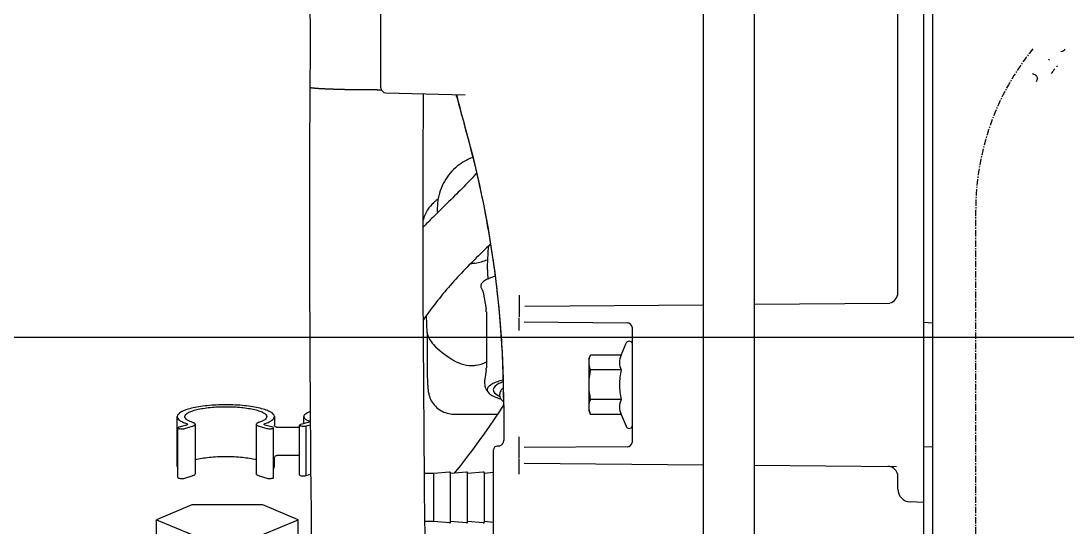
# Model space of a CAD drawing. Header units: metres. Extents: x 27859 to 32645, y 1492 to 8791.
# Drawn here: x 29749 to 29953.4, y 5520.2 to 5619 of the extents above; entities that cross this region are included whole.
import ezdxf

# ---------------------------------------------------------------- set-up
doc = ezdxf.new("R2010")
doc.units = ezdxf.units.M
doc.linetypes.add('CENTER', pattern=[2, 1.25, -0.25, 0.25, -0.25])
doc.layers.add('E-EQPT', color=190, linetype='Continuous')
doc.layers.add('E-HAT', color=253, linetype='CENTER', lineweight=15)

# ---------------------------------------------------------------- blocks, each defined once
blk = doc.blocks.new('EDG')
at = {"color": 0, "linetype": 'Continuous'}
for p, q in [((1028.99, 2202.6, 1), (1028.99, 1972.05, 1)), ((943.19, 2125.14, 1), (943.19, 1793.11, 1)), ((944.99, 1793.42, 1), (944.99, 2124.82, 1)), ((977.99, 2124.82, 1), (977.99, 1793.42, 1)), ((987.99, 2124.82, 1), (987.99, 1793.42, 1)), ((1067.14, 1997.21, 1), (1067.14, 1985.66, 1)), ((1094.85, 1997.21, 1), (1094.85, 1985.66, 1)), ((1074.06, 1988.56, 1), (1067.14, 1985.66, 1)), ((1094.85, 1985.66, 1), (1087.92, 1988.56, 1)), ((1028.99, 1986.19, 1), (1030.78, 1986.02, 1)), ((1030.78, 1986.1, 1), (1030.78, 1976.54, 1)), ((1031, 1986.3, 1), (1034.08, 1986.02, 1)), ((1034.08, 1986.1, 1), (1034.08, 1976.54, 1)), ((1034.3, 1986.3, 1), (1037.38, 1986.02, 1)), ((1037.38, 1986.1, 1), (1037.38, 1976.54, 1)), ((1037.6, 1986.3, 1), (1040.68, 1986.02, 1)), ((1040.68, 1986.02, 1), (1042.46, 1986.02, 1)), ((1040.68, 1986.02, 1), (1040.68, 1976.62, 1)), ((1067.14, 1985.66, 1), (1074.06, 1982.76, 1)), ((1087.92, 1982.76, 1), (1094.85, 1985.66, 1)), ((1074.06, 1982.76, 1), (1087.92, 1982.76, 1)), ((944.99, 1982.32, 1), (947.62, 1982.19, 1)), ((949.99, 1979.69, 1), (949.99, 1977.26, 1)), ((1023.99, 1976.75, 1), (1023.99, 1973.81, 1)), ((1028.99, 1976.46, 1), (1030.78, 1976.62, 1)), ((1031, 1976.35, 1), (1034.08, 1976.62, 1)), ((1034.3, 1976.35, 1), (1037.38, 1976.62, 1)), ((1035.47, 1975.11, 1), (1036.65, 1976.56, 1)), ((1037.6, 1976.35, 1), (1040.68, 1976.62, 1)), ((1040.68, 1976.62, 1), (1042.55, 1976.62, 1)), ((1065.57, 1977.05, 1), (1064.7, 1976.8, 1)), ((1065.57, 1977.05, 1), (1065.57, 1967.34, 1)), ((1066.87, 1976.92, 1), (1066.87, 1967.22, 1)), ((1071.96, 1977.44, 1), (1071.96, 1967.73, 1)), ((1074.75, 1977.13, 1), (1073.28, 1977.55, 1)), ((1075.33, 1967.04, 1), (1075.33, 1976.74, 1)), ((1087.27, 1967.04, 1), (1087.27, 1976.74, 1)), ((1089.32, 1977.55, 1), (1087.86, 1977.13, 1)), ((1090.64, 1977.44, 1), (1090.64, 1967.73, 1)), ((977.99, 1975.04, 1), (950.25, 1975.28, 1)), ((1022.99, 1974.64, 1), (987.99, 1974.95, 1)), ((1034.25, 1973.55, 1), (1035.47, 1975.11, 1)), ((1071.8, 1975.24, 1), (1071.8, 1973.54, 1)), ((1090.8, 1975.24, 1), (1090.8, 1965.54, 1)), ((1023.99, 1973.68, 1), (1023.99, 1969.48, 1)), ((1033.08, 1972.01, 1), (1034.25, 1973.55, 1)), ((1066.87, 1973.14, 1), (1071.34, 1973.14, 1)), ((1071.42, 1973.15, 1), (1071.33, 1973.14, 1)), ((1071.56, 1973.19, 1), (1071.42, 1973.15, 1)), ((1071.67, 1973.27, 1), (1071.56, 1973.19, 1)), ((1071.74, 1973.37, 1), (1071.67, 1973.27, 1)), ((1071.79, 1973.46, 1), (1071.74, 1973.37, 1)), ((1071.8, 1973.52, 1), (1071.79, 1973.46, 1)), ((1071.8, 1973.54, 1), (1071.8, 1973.54, 1)), ((1071.8, 1973.54, 1), (1071.8, 1973.52, 1)), ((944.99, 1971.46, 1), (943.19, 1971.37, 1)), ((1001.89, 1948.08, 1), (1001.89, 1970.57, 1)), ((1002.88, 1971.41, 1), (1022.99, 1971.59, 1)), ((1027.66, 1971.28, 1), (1028.27, 1971.3, 1)), ((1030.88, 1968.97, 1), (1031.96, 1970.48, 1)), ((1031.96, 1970.48, 1), (1033.08, 1972.01, 1)), ((1026.99, 1963.39, 1), (1026.99, 1970.19, 1)), ((1029.84, 1967.49, 1), (1030.88, 1968.97, 1)), ((1004.06, 1965.1, 1), (1003.09, 1967.42, 1)), ((1028.85, 1966.02, 1), (1029.84, 1967.49, 1)), ((1065.57, 1967.34, 1), (1064.78, 1967.12, 1)), ((1065.17, 1966.66, 1), (1066.7, 1967.1, 1)), ((1066.05, 1966.92, 1), (1066.05, 1965.54, 1)), ((1066.87, 1967.64, 1), (1071.33, 1967.64, 1)), ((1071.33, 1967.64, 1), (1071.42, 1967.63, 1)), ((1071.42, 1967.63, 1), (1071.56, 1967.58, 1)), ((1071.56, 1967.58, 1), (1071.67, 1967.5, 1)), ((1071.67, 1967.5, 1), (1071.74, 1967.41, 1)), ((1071.74, 1967.41, 1), (1071.78, 1967.32, 1)), ((1071.78, 1967.32, 1), (1071.8, 1967.26, 1)), ((1071.8, 1967.26, 1), (1071.8, 1967.25, 1)), ((1071.8, 1965.54, 1), (1071.8, 1967.24, 1)), ((1072.13, 1967.62, 1), (1073.6, 1967.19, 1)), ((1074.75, 1967.43, 1), (1073.28, 1967.85, 1)), ((1089.32, 1967.85, 1), (1087.86, 1967.43, 1)), ((1089, 1967.19, 1), (1090.47, 1967.62, 1)), ((1004.06, 1965.1, 1), (1010.07, 1965.1, 1)), ((1010.39, 1964.32, 1), (1010.07, 1965.1, 1)), ((1010.39, 1954.32, 1), (1010.39, 1964.32, 1)), ((1027, 1963.17, 1), (1027.9, 1964.58, 1)), ((1027.9, 1964.58, 1), (1028.85, 1966.02, 1)), ((1036.74, 1965.05, 1), (1028.22, 1965.05, 1)), ((1004.06, 1962.21, 1), (1010.07, 1962.21, 1)), ((1027.02, 1962.63, 1), (1027.02, 1962.63, 1)), ((1030.27, 1960.45, 1), (1030.06, 1960.77, 1)), ((1027.1, 1958.4, 1), (1027.12, 1958.4, 1)), ((1030.42, 1956.45, 1), (1030.72, 1958.59, 1)), ((1004.06, 1956.44, 1), (1010.07, 1956.44, 1)), ((1030.39, 1945.06, 1), (1030.39, 1956.04, 1)), ((1010.39, 1954.32, 1), (1010.07, 1953.55, 1)), ((1004.06, 1953.55, 1), (1003.09, 1951.23, 1)), ((1004.06, 1953.55, 1), (1010.07, 1953.55, 1)), ((1023.99, 1948.75, 1), (1023.99, 1946.3, 1)), ((1041.94, 1949.17, 1), (1042.1, 1945.8, 1)), ((1041.94, 1949.11, 1), (1041.94, 1949.17, 1)), ((943.19, 1947.28, 1), (944.99, 1947.19, 1)), ((1022.97, 1947.06, 1), (1002.88, 1947.24, 1)), ((1023.99, 1941.83, 1), (1023.99, 1946.14, 1)), ((1022.89, 1944, 1), (987.99, 1943.7, 1)), ((1030.99, 1941.24, 1), (1030.43, 1944.58, 1)), ((977.99, 1943.61, 1), (951.58, 1943.38, 1)), ((949.99, 1941.39, 1), (949.99, 1814.07, 1)), ((1031.19, 1940.81, 1), (1031.13, 1940.87, 1)), ((1028.64, 1938.13, 1), (1028.66, 1938.14, 1)), ((1030.24, 1936.24, 1), (1030.11, 1938.69, 1)), ((1030.06, 1932.31, 1), (1030.24, 1936.24, 1)), ((1032.35, 1917.51, 1), (1032.39, 1917.34, 1)), ((1034.68, 1908.57, 1), (1034.74, 1908.34, 1)), ((1036.23, 1902.71, 1), (1036.11, 1903.16, 1)), ((1036.15, 1903.17, 1), (1036.27, 1902.71, 1)), ((1050.02, 1902.35, 1), (1034.52, 1902.76, 1)), ((1050.99, 1901.35, 1), (1050.99, 1885.3, 1)), ((922.89, 1900.13, 1), (922.74, 1899.6, 1)), ((922.74, 1899.59, 1), (922.74, 1899.6, 1)), ((922.74, 1899.6, 1), (922.74, 1899.6, 1)), ((922.74, 1899.58, 1), (922.74, 1899.59, 1)), ((922.74, 1899.56, 1), (922.74, 1899.58, 1)), ((922.74, 1899.54, 1), (922.74, 1899.56, 1)), ((922.74, 1899.52, 1), (922.74, 1899.54, 1)), ((922.75, 1899.5, 1), (922.74, 1899.52, 1)), ((922.75, 1899.47, 1), (922.75, 1899.5, 1)), ((922.76, 1899.43, 1), (922.75, 1899.47, 1)), ((922.77, 1899.38, 1), (922.76, 1899.43, 1)), ((922.79, 1899.33, 1), (922.77, 1899.38, 1)), ((922.82, 1899.25, 1), (922.79, 1899.33, 1)), ((922.89, 1899.12, 1), (922.82, 1899.25, 1)), ((922.95, 1899.03, 1), (922.89, 1899.12, 1)), ((923, 1898.97, 1), (922.95, 1899.03, 1)), ((923.03, 1898.93, 1), (923, 1898.97, 1)), ((923.06, 1898.9, 1), (923.03, 1898.93, 1)), ((923.09, 1898.88, 1), (923.06, 1898.9, 1)), ((923.11, 1898.86, 1), (923.09, 1898.88, 1)), ((923.13, 1898.84, 1), (923.11, 1898.86, 1)), ((923.14, 1898.83, 1), (923.13, 1898.84, 1)), ((923.15, 1898.83, 1), (923.14, 1898.83, 1)), ((923.16, 1898.82, 1), (923.15, 1898.83, 1)), ((923.16, 1898.82, 1), (923.67, 1898.66, 1)), ((923.16, 1898.82, 1), (923.16, 1898.82, 1)), ((920.42, 1895.78, 1), (920.57, 1895.95, 1))]:
    blk.add_line(p, q, dxfattribs=at)
at = {"color": 0, "linetype": 'CENTER'}
blk.add_line((934.79, 1992.39, 1), (934.79, 1925.26, 1), dxfattribs=at)
at = {"color": 0}
blk.add_line((1499.99, 1950.04, 1), (130, 1950.04, 1), dxfattribs=at)
at = {"color": 0, "linetype": 'Continuous'}
for centre, radius, start, end in [((1030.98, 1986.1, 1), 0.2, 84.82, 180), ((1034.28, 1986.1, 1), 0.2, 84.82, 180), ((1037.58, 1986.1, 1), 0.2, 84.82, 180), ((947.49, 1979.69, 1), 2.5, 0, 87), ((951.99, 1977.26, 1), 2, 180.0001, 269.5), ((1030.98, 1976.54, 1), 0.2, 180, 275.18), ((1034.28, 1976.54, 1), 0.2, 180, 275.18), ((1037.58, 1976.54, 1), 0.2, 180, 275.18), ((1002.89, 1970.41, 1), 1, 90.5, 170.9788), ((1028.09, 1970.19, 1), 1.1, 111.9544, 180), ((1028.24, 1972.05, 1), 0.75, 272, 359.9989), ((1002.49, 1967.18, 1), 0.649, 22.5, 157.5), ((1006.8, 1963.57, 1), 3.6, 11.8964, 12.8009), ((1227.04, 1963.48, 1), 200.04, 180.0002, 182.5177), ((1227.94, 1963.53, 1), 200.95, 180.038, 195.8727), ((1025.96, 1961.06, 1), 1.89, 33.8623, 41.3295), ((1026.34, 1961.26, 1), 1.46, 359.9834, 10.6602), ((1025.6, 1956.86, 1), 5.19, 62.7336, 64.2499), ((1025.51, 1961.96, 1), 2.56, 307.5875, 308.0319), ((1033.37, 1956.04, 1), 2.98, 172.2071, 180.0013), ((1226.96, 1963.48, 1), 199.97, 182.5179, 183.1739), ((1227.01, 1963.48, 1), 200.02, 183.174, 185.0547), ((1002.49, 1951.47, 1), 0.649, 202.5, 337.5), ((1002.89, 1948.24, 1), 1, 189.0215, 269.5), ((1227, 1963.48, 1), 200, 185.0547, 185.7921), ((1033.37, 1945.06, 1), 2.97, 179.9977, 189.384), ((951.99, 1941.39, 1), 2, 102.4216, 179.9992), ((1227.03, 1963.48, 1), 200.04, 185.7921, 187.6309), ((1226.98, 1963.48, 1), 199.99, 187.631, 188.3301), ((1227.04, 1963.49, 1), 200.04, 188.3302, 190.3072), ((1227, 1963.48, 1), 200.01, 190.3072, 190.8376), ((1227.03, 1963.48, 1), 200.04, 190.8377, 193.2857), ((1034.76, 1930.2, 1), 8.73, 305.4686, 308.4747), ((1227.06, 1963.49, 1), 200.07, 193.3365, 195.9322), ((954.15, 1877.03, 1), 86.46, 21.235, 21.3951), ((842.18, 1853.7, 1), 200.15, 14.3077, 15.9107), ((842.51, 1853.22, 1), 199.98, 14.4658, 16.0012), ((1049.99, 1901.35, 1), 1, 359.9963, 88.4999), ((1051.87, 1627.05, 1), 274.74, 90.0312, 90.2073), ((946.59, 1874.82, 1), 35.57, 140.9313, 141.3193), ((857.61, 1946.39, 1), 78.64, 321.6884, 321.9764), ((852.07, 1950.73, 1), 85.67, 321.9756, 322.2406), ((849.27, 1952.9, 1), 89.21, 322.2398, 322.4899)]:
    blk.add_arc(centre, radius, start, end, dxfattribs=at)
at = {"color": 0, "linetype": 'CENTER'}
blk.add_arc((884.79, 1925.26, 1), 50, 320.9185, 0, dxfattribs=at)
at = {"color": 0, "linetype": 'Continuous'}
for points in [[(1042.73, 1902.54, 1), (1043.33, 1999.78, 1), (1039.86, 2097.66, 1), (1041.55, 2195.42, 1)], [(1064.87, 1901.3, 1), (1065.51, 1999.53, 1), (1062.01, 2097.7, 1), (1063.69, 2195.04, 1)], [(1010.31, 1964.37, 1), (1010.25, 1964.62, 1), (1010.17, 1964.86, 1), (1010.07, 1965.1, 1)], [(1010.39, 1963.65, 1), (1010.39, 1963.88, 1), (1010.37, 1964.1, 1), (1010.32, 1964.31, 1)], [(1004.38, 1959.32, 1), (1004.38, 1960.29, 1), (1004.25, 1961.26, 1), (1004.06, 1962.21, 1)], [(1010.39, 1959.32, 1), (1010.39, 1960.29, 1), (1010.27, 1961.26, 1), (1010.07, 1962.21, 1)], [(1027.38, 1962.31, 1), (1027.27, 1962.43, 1), (1027.15, 1962.53, 1), (1027.02, 1962.63, 1)], [(1027.77, 1961.53, 1), (1027.73, 1961.74, 1), (1027.64, 1961.94, 1), (1027.53, 1962.11, 1)], [(1004.06, 1956.44, 1), (1004.25, 1957.39, 1), (1004.38, 1958.36, 1), (1004.38, 1959.32, 1)], [(1010.07, 1956.44, 1), (1010.27, 1957.39, 1), (1010.39, 1958.36, 1), (1010.39, 1959.32, 1)], [(1064.87, 1885.44, 1), (1064.79, 1890.62, 1), (1064.83, 1895.93, 1), (1064.87, 1901.3, 1)], [(918.14, 1894.26, 1), (917.82, 1894.23, 1), (917.48, 1894.06, 1), (917.31, 1893.8, 1)]]:
    blk.add_open_spline(points, degree=3, dxfattribs=at)
for points, knots in [([(1066.87, 1976.92, 1), (1066.87, 1976.95, 1), (1066.83, 1977, 1), (1066.67, 1977.06, 1), (1066.36, 1977.11, 1), (1065.97, 1977.11, 1), (1065.69, 1977.08, 1), (1065.57, 1977.05, 1)], [0, 0, 0, 0, 0.046706, 0.127343, 0.388771, 0.71537, 1, 1, 1, 1]), ([(1073.28, 1977.55, 1), (1073.16, 1977.59, 1), (1072.88, 1977.62, 1), (1072.48, 1977.62, 1), (1072.17, 1977.57, 1), (1072, 1977.51, 1), (1071.96, 1977.46, 1), (1071.96, 1977.44, 1)], [0, 0, 0, 0, 0.279623, 0.606966, 0.871346, 0.953014, 1, 1, 1, 1]), ([(1074.75, 1977.13, 1), (1074.83, 1977.11, 1), (1074.98, 1977.05, 1), (1075.19, 1976.95, 1), (1075.33, 1976.83, 1), (1075.33, 1976.74, 1)], [0, 0, 0, 0, 0.363304, 0.648384, 1, 1, 1, 1]), ([(1087.27, 1976.74, 1), (1087.27, 1976.83, 1), (1087.41, 1976.96, 1), (1087.62, 1977.05, 1), (1087.77, 1977.11, 1), (1087.86, 1977.13, 1)], [0, 0, 0, 0, 0.351691, 0.636742, 1, 1, 1, 1]), ([(1090.64, 1977.44, 1), (1090.64, 1977.46, 1), (1090.6, 1977.51, 1), (1090.43, 1977.57, 1), (1090.12, 1977.62, 1), (1089.72, 1977.62, 1), (1089.44, 1977.59, 1), (1089.32, 1977.55, 1)], [0, 0, 0, 0, 0.04699, 0.128674, 0.393099, 0.720454, 1, 1, 1, 1]), ([(1071.93, 1975.62, 1), (1071.91, 1975.59, 1), (1071.84, 1975.48, 1), (1071.8, 1975.34, 1), (1071.8, 1975.24, 1)], [0, 0, 0, 0, 0.27245, 1, 1, 1, 1]), ([(1090.8, 1975.24, 1), (1090.8, 1975.27, 1), (1090.79, 1975.41, 1), (1090.73, 1975.54, 1), (1090.67, 1975.63, 1)], [0, 0, 0, 0, 0.235496, 1, 1, 1, 1]), ([(1087.28, 1973.95, 1), (1086.39, 1973.71, 1), (1084.4, 1973.4, 1), (1081.3, 1973.25, 1), (1078.2, 1973.4, 1), (1076.21, 1973.71, 1), (1075.32, 1973.95, 1)], [0, 0, 0, 0, 0.227792, 0.500078, 0.772323, 1, 1, 1, 1]), ([(1064.93, 1966.51, 1), (1064.93, 1966.54, 1), (1065.02, 1966.62, 1), (1065.11, 1966.65, 1), (1065.17, 1966.66, 1)], [0, 0, 0, 0, 0.352336, 1, 1, 1, 1]), ([(1065.08, 1966.38, 1), (1065.06, 1966.39, 1), (1065, 1966.42, 1), (1064.93, 1966.47, 1), (1064.93, 1966.51, 1)], [0, 0, 0, 0, 0.35259, 1, 1, 1, 1]), ([(1066.05, 1965.54, 1), (1066.05, 1965.7, 1), (1065.85, 1965.97, 1), (1065.48, 1966.21, 1), (1065.22, 1966.32, 1), (1065.08, 1966.38, 1)], [0, 0, 0, 0, 0.376339, 0.653182, 1, 1, 1, 1]), ([(1066.87, 1967.22, 1), (1066.87, 1967.24, 1), (1066.83, 1967.29, 1), (1066.67, 1967.35, 1), (1066.36, 1967.4, 1), (1065.97, 1967.41, 1), (1065.69, 1967.38, 1), (1065.57, 1967.34, 1)], [0, 0, 0, 0, 0.046706, 0.127343, 0.388771, 0.71537, 1, 1, 1, 1]), ([(1066.7, 1967.1, 1), (1066.74, 1967.12, 1), (1066.81, 1967.14, 1), (1066.87, 1967.2, 1), (1066.87, 1967.22, 1)], [0, 0, 0, 0, 0.647786, 1, 1, 1, 1]), ([(1073.64, 1966.9, 1), (1073.37, 1966.81, 1), (1072.9, 1966.63, 1), (1072.31, 1966.3, 1), (1071.92, 1965.96, 1), (1071.8, 1965.66, 1), (1071.8, 1965.54, 1)], [0, 0, 0, 0, 0.353685, 0.632589, 0.840917, 1, 1, 1, 1]), ([(1073.28, 1967.85, 1), (1073.16, 1967.88, 1), (1072.88, 1967.92, 1), (1072.48, 1967.92, 1), (1072.17, 1967.87, 1), (1072, 1967.8, 1), (1071.96, 1967.75, 1), (1071.96, 1967.73, 1)], [0, 0, 0, 0, 0.279623, 0.606966, 0.871346, 0.953014, 1, 1, 1, 1]), ([(1071.96, 1967.73, 1), (1071.96, 1967.71, 1), (1072.02, 1967.65, 1), (1072.09, 1967.63, 1), (1072.13, 1967.62, 1)], [0, 0, 0, 0, 0.352098, 1, 1, 1, 1]), ([(1073.3, 1965.54, 1), (1073.3, 1965.78, 1), (1073.65, 1966.15, 1), (1074.22, 1966.45, 1), (1074.62, 1966.61, 1), (1074.85, 1966.68, 1)], [0, 0, 0, 0, 0.361122, 0.6428, 1, 1, 1, 1]), ([(1073.6, 1967.19, 1), (1073.66, 1967.18, 1), (1073.75, 1967.15, 1), (1073.83, 1967.07, 1), (1073.83, 1967.04, 1)], [0, 0, 0, 0, 0.647758, 1, 1, 1, 1]), ([(1073.83, 1967.04, 1), (1073.83, 1967.01, 1), (1073.76, 1966.94, 1), (1073.69, 1966.91, 1), (1073.64, 1966.9, 1)], [0, 0, 0, 0, 0.361721, 1, 1, 1, 1]), ([(1075.33, 1967.04, 1), (1075.33, 1967.12, 1), (1075.19, 1967.25, 1), (1074.98, 1967.35, 1), (1074.83, 1967.4, 1), (1074.75, 1967.43, 1)], [0, 0, 0, 0, 0.351616, 0.636696, 1, 1, 1, 1]), ([(1074.85, 1966.68, 1), (1074.92, 1966.7, 1), (1075.04, 1966.75, 1), (1075.22, 1966.85, 1), (1075.33, 1966.96, 1), (1075.33, 1967.04, 1)], [0, 0, 0, 0, 0.357146, 0.638893, 1, 1, 1, 1]), ([(1087.86, 1967.43, 1), (1087.77, 1967.4, 1), (1087.62, 1967.35, 1), (1087.41, 1967.25, 1), (1087.27, 1967.12, 1), (1087.27, 1967.04, 1)], [0, 0, 0, 0, 0.363258, 0.648309, 1, 1, 1, 1]), ([(1087.27, 1967.04, 1), (1087.27, 1966.96, 1), (1087.38, 1966.85, 1), (1087.56, 1966.75, 1), (1087.68, 1966.71, 1), (1087.75, 1966.68, 1)], [0, 0, 0, 0, 0.361018, 0.642795, 1, 1, 1, 1]), ([(1087.75, 1966.68, 1), (1087.98, 1966.61, 1), (1088.38, 1966.45, 1), (1088.96, 1966.15, 1), (1089.3, 1965.78, 1), (1089.3, 1965.54, 1)], [0, 0, 0, 0, 0.35726, 0.638968, 1, 1, 1, 1]), ([(1088.77, 1967.04, 1), (1088.77, 1967.07, 1), (1088.86, 1967.15, 1), (1088.94, 1967.18, 1), (1089, 1967.19, 1)], [0, 0, 0, 0, 0.352355, 1, 1, 1, 1]), ([(1088.96, 1966.9, 1), (1088.91, 1966.91, 1), (1088.84, 1966.94, 1), (1088.77, 1967.01, 1), (1088.77, 1967.04, 1)], [0, 0, 0, 0, 0.638403, 1, 1, 1, 1]), ([(1090.8, 1965.54, 1), (1090.8, 1965.66, 1), (1090.69, 1965.96, 1), (1090.3, 1966.3, 1), (1089.71, 1966.63, 1), (1089.23, 1966.81, 1), (1088.96, 1966.9, 1)], [0, 0, 0, 0, 0.159016, 0.367325, 0.646258, 1, 1, 1, 1]), ([(1090.64, 1967.73, 1), (1090.64, 1967.76, 1), (1090.6, 1967.81, 1), (1090.43, 1967.87, 1), (1090.12, 1967.92, 1), (1089.72, 1967.92, 1), (1089.44, 1967.89, 1), (1089.32, 1967.85, 1)], [0, 0, 0, 0, 0.04699, 0.128674, 0.393099, 0.720454, 1, 1, 1, 1]), ([(1090.47, 1967.62, 1), (1090.51, 1967.63, 1), (1090.58, 1967.65, 1), (1090.64, 1967.71, 1), (1090.64, 1967.73, 1)], [0, 0, 0, 0, 0.647825, 1, 1, 1, 1]), ([(1004.06, 1962.21, 1), (1004.24, 1962.67, 1), (1004.51, 1963.65, 1), (1004.24, 1964.64, 1), (1004.06, 1965.1, 1)], [0, 0, 0, 0, 0.5, 1, 1, 1, 1]), ([(1041.94, 1949.17, 1), (1041.98, 1950.9, 1), (1041.99, 1954.15, 1), (1041.95, 1957.66, 1), (1041.84, 1959.67, 1), (1041.77, 1960.46, 1), (1041.61, 1961.39, 1), (1041.02, 1962.89, 1), (1039.44, 1964.56, 1), (1037.63, 1965.05, 1), (1036.74, 1965.05, 1)], [0, 0, 0, 0, 0.277941, 0.521258, 0.563463, 0.600812, 0.648444, 0.715528, 0.857349, 1, 1, 1, 1]), ([(1064.81, 1964.59, 1), (1064.99, 1964.65, 1), (1065.32, 1964.78, 1), (1065.78, 1965.03, 1), (1066.05, 1965.34, 1), (1066.05, 1965.54, 1)], [0, 0, 0, 0, 0.355499, 0.636336, 1, 1, 1, 1]), ([(1071.8, 1965.54, 1), (1071.8, 1965.16, 1), (1072.33, 1964.74, 1), (1072.94, 1964.44, 1), (1073.63, 1964.17, 1), (1074.66, 1963.88, 1), (1076.08, 1963.6, 1), (1077.71, 1963.39, 1), (1079.47, 1963.27, 1), (1081.3, 1963.22, 1), (1083.13, 1963.27, 1), (1084.9, 1963.39, 1), (1086.52, 1963.6, 1), (1087.95, 1963.88, 1), (1088.98, 1964.17, 1), (1089.67, 1964.44, 1), (1090.27, 1964.74, 1), (1090.8, 1965.16, 1), (1090.8, 1965.54, 1)], [0, 0, 0, 0, 0.056373, 0.078539, 0.104127, 0.165107, 0.237768, 0.319756, 0.408221, 0.5, 0.591779, 0.680244, 0.762232, 0.834893, 0.895873, 0.921461, 0.943627, 1, 1, 1, 1]), ([(1089.3, 1965.54, 1), (1089.3, 1965.22, 1), (1088.73, 1964.76, 1), (1087.9, 1964.43, 1), (1086.9, 1964.14, 1), (1085.7, 1963.91, 1), (1083.81, 1963.67, 1), (1081.3, 1963.56, 1), (1078.79, 1963.67, 1), (1076.91, 1963.91, 1), (1075.71, 1964.14, 1), (1074.71, 1964.43, 1), (1073.88, 1964.76, 1), (1073.3, 1965.22, 1), (1073.3, 1965.54, 1)], [0, 0, 0, 0, 0.056383, 0.1041, 0.165091, 0.237768, 0.319773, 0.5, 0.680227, 0.762233, 0.834909, 0.8959, 0.943617, 1, 1, 1, 1]), ([(1010.07, 1962.21, 1), (1010.12, 1962.33, 1), (1010.3, 1962.79, 1), (1010.39, 1963.29, 1), (1010.39, 1963.65, 1)], [0, 0, 0, 0, 0.257235, 1, 1, 1, 1]), ([(1027.08, 1959.95, 1), (1027.28, 1960.1, 1), (1027.64, 1960.48, 1), (1027.79, 1961, 1), (1027.79, 1961.26, 1)], [0, 0, 0, 0, 0.482316, 1, 1, 1, 1]), ([(1027.1, 1958.76, 1), (1027.39, 1958.86, 1), (1028.12, 1959.15, 1), (1029.04, 1959.76, 1), (1029.04, 1960.3, 1)], [0, 0, 0, 0, 0.355304, 1, 1, 1, 1]), ([(1030.06, 1960.77, 1), (1029.96, 1960.91, 1), (1029.68, 1961.18, 1), (1028.85, 1961.69, 1), (1028.08, 1961.94, 1), (1027.52, 1962.1, 1)], [0, 0, 0, 0, 0.175719, 0.39985, 1, 1, 1, 1]), ([(1029.04, 1960.3, 1), (1029.04, 1960.41, 1), (1028.9, 1960.95, 1), (1028.37, 1961.28, 1), (1027.97, 1961.48, 1)], [0, 0, 0, 0, 0.190936, 1, 1, 1, 1]), ([(1029.99, 1959.75, 1), (1030.1, 1959.89, 1), (1030.24, 1960.15, 1), (1030.19, 1960.53, 1), (1030.11, 1960.69, 1), (1030.06, 1960.77, 1)], [0, 0, 0, 0, 0.506541, 0.742057, 1, 1, 1, 1]), ([(1030.72, 1958.59, 1), (1030.76, 1958.92, 1), (1030.72, 1959.59, 1), (1030.45, 1960.19, 1), (1030.27, 1960.45, 1)], [0, 0, 0, 0, 0.509541, 1, 1, 1, 1]), ([(1027.12, 1958.4, 1), (1027.49, 1958.5, 1), (1028.17, 1958.69, 1), (1028.83, 1958.95, 1), (1029.12, 1959.1, 1)], [0, 0, 0, 0, 0.545868, 1, 1, 1, 1]), ([(1029.12, 1959.1, 1), (1029.15, 1959.12, 1), (1029.3, 1959.2, 1), (1029.43, 1959.28, 1), (1029.53, 1959.35, 1)], [0, 0, 0, 0, 0.264587, 1, 1, 1, 1]), ([(1029.53, 1959.35, 1), (1029.55, 1959.36, 1), (1029.62, 1959.41, 1), (1029.69, 1959.46, 1), (1029.75, 1959.51, 1)], [0, 0, 0, 0, 0.260196, 1, 1, 1, 1]), ([(1029.75, 1959.51, 1), (1029.77, 1959.52, 1), (1029.85, 1959.6, 1), (1029.93, 1959.68, 1), (1029.99, 1959.75, 1)], [0, 0, 0, 0, 0.265759, 1, 1, 1, 1]), ([(1004.06, 1953.55, 1), (1004.24, 1954.01, 1), (1004.51, 1954.99, 1), (1004.24, 1955.98, 1), (1004.06, 1956.44, 1)], [0, 0, 0, 0, 0.5, 1, 1, 1, 1]), ([(1010.39, 1954.99, 1), (1010.39, 1955.12, 1), (1010.36, 1955.61, 1), (1010.22, 1956.09, 1), (1010.07, 1956.44, 1)], [0, 0, 0, 0, 0.245295, 1, 1, 1, 1]), ([(1010.07, 1953.55, 1), (1010.12, 1953.67, 1), (1010.3, 1954.13, 1), (1010.39, 1954.63, 1), (1010.39, 1954.99, 1)], [0, 0, 0, 0, 0.257235, 1, 1, 1, 1]), ([(1033.25, 1955.56, 1), (1033, 1955.56, 1), (1032.02, 1955.5, 1), (1031.05, 1955.2, 1), (1030.39, 1954.88, 1)], [0, 0, 0, 0, 0.251155, 1, 1, 1, 1]), ([(1037.16, 1954.3, 1), (1036.58, 1954.68, 1), (1035.33, 1955.31, 1), (1033.94, 1955.56, 1), (1033.25, 1955.56, 1)], [0, 0, 0, 0, 0.500304, 1, 1, 1, 1]), ([(1041.94, 1949.16, 1), (1041.92, 1949.52, 1), (1041.6, 1950.38, 1), (1040.13, 1952.3, 1), (1038.42, 1953.48, 1), (1037.16, 1954.3, 1)], [0, 0, 0, 0, 0.149146, 0.371182, 1, 1, 1, 1]), ([(1029.51, 1931.77, 1), (1029.55, 1931.81, 1), (1030.61, 1932.85, 1), (1032.69, 1934.87, 1), (1035.65, 1937.89, 1), (1038.52, 1941.13, 1), (1040.89, 1944.11, 1), (1042.27, 1946.02, 1), (1042.75, 1946.7, 1)], [0, 0, 0, 0, 0.007304, 0.226313, 0.445321, 0.66433, 0.883338, 1, 1, 1, 1]), ([(1030.12, 1938.69, 1), (1030.41, 1938.83, 1), (1030.8, 1939.05, 1), (1031.21, 1939.43, 1), (1031.4, 1939.7, 1), (1031.5, 1939.99, 1), (1031.49, 1940.39, 1), (1031.32, 1940.66, 1), (1031.19, 1940.81, 1)], [0, 0, 0, 0, 0.336404, 0.470505, 0.585283, 0.686573, 0.783241, 1, 1, 1, 1]), ([(1030.99, 1941.24, 1), (1031, 1941.18, 1), (1031.01, 1941.09, 1), (1031.08, 1940.96, 1), (1031.09, 1940.93, 1), (1031.14, 1940.86, 1), (1031.13, 1940.87, 1)], [0, 0, 0, 0, 0.41001, 0.729648, 0.933487, 1, 1, 1, 1]), ([(1028.66, 1938.14, 1), (1028.8, 1938.18, 1), (1029.3, 1938.34, 1), (1029.79, 1938.52, 1), (1030.12, 1938.69, 1)], [0, 0, 0, 0, 0.274153, 1, 1, 1, 1]), ([(1033.42, 1935.65, 1), (1033.14, 1935.63, 1), (1032.03, 1935.51, 1), (1030.95, 1935.22, 1), (1030.18, 1934.91, 1)], [0, 0, 0, 0, 0.252703, 1, 1, 1, 1]), ([(1032.25, 1917.94, 1), (1033.06, 1918.86, 1), (1034.8, 1920.71, 1), (1037.69, 1923.56, 1), (1040.41, 1926.2, 1), (1042.14, 1927.94, 1), (1042.79, 1928.61, 1)], [0, 0, 0, 0, 0.26761, 0.550086, 0.832561, 1, 1, 1, 1]), ([(1032.98, 1914.9, 1), (1033.65, 1915.16, 1), (1034.83, 1915.74, 1), (1036.46, 1916.93, 1), (1037.81, 1918.34, 1), (1038.89, 1920.04, 1), (1039.85, 1922.56, 1), (1040.03, 1924.53, 1), (1039.96, 1925.82, 1)], [0, 0, 0, 0, 0.174742, 0.312285, 0.449828, 0.587371, 0.724914, 1, 1, 1, 1]), ([(1041.87, 1925.19, 1), (1041.98, 1925.36, 1), (1042.38, 1926.03, 1), (1042.66, 1926.78, 1), (1042.79, 1927.35, 1)], [0, 0, 0, 0, 0.25565, 1, 1, 1, 1]), ([(1040.19, 1923.37, 1), (1040.36, 1923.5, 1), (1040.99, 1924.04, 1), (1041.54, 1924.68, 1), (1041.87, 1925.19, 1)], [0, 0, 0, 0, 0.256633, 1, 1, 1, 1]), ([(1051.72, 1901.79, 1), (1051.92, 1901.79, 1), (1052.33, 1901.79, 1), (1052.93, 1901.79, 1), (1053.44, 1901.79, 1), (1053.79, 1901.79, 1), (1053.99, 1901.79, 1), (1054.14, 1901.79, 1), (1054.29, 1901.78, 1), (1054.49, 1901.78, 1), (1054.85, 1901.78, 1), (1055.25, 1901.77, 1), (1055.65, 1901.77, 1), (1055.9, 1901.77, 1), (1056.1, 1901.76, 1), (1056.25, 1901.76, 1), (1056.37, 1901.76, 1), (1056.46, 1901.76, 1), (1056.51, 1901.76, 1), (1056.55, 1901.76, 1), (1056.58, 1901.76, 1), (1056.63, 1901.76, 1), (1056.72, 1901.75, 1), (1056.83, 1901.75, 1), (1056.98, 1901.75, 1), (1057.17, 1901.74, 1), (1057.4, 1901.74, 1), (1057.69, 1901.73, 1), (1057.97, 1901.73, 1), (1058.21, 1901.72, 1), (1058.4, 1901.72, 1), (1058.52, 1901.72, 1), (1058.61, 1901.71, 1), (1058.68, 1901.71, 1), (1058.74, 1901.71, 1), (1058.78, 1901.71, 1), (1058.81, 1901.71, 1), (1058.82, 1901.71, 1), (1058.84, 1901.71, 1), (1058.86, 1901.71, 1), (1058.9, 1901.71, 1), (1058.95, 1901.71, 1), (1059.01, 1901.7, 1), (1059.1, 1901.7, 1), (1059.2, 1901.7, 1), (1059.37, 1901.69, 1), (1059.58, 1901.69, 1), (1059.84, 1901.68, 1), (1060.05, 1901.67, 1), (1060.22, 1901.67, 1), (1060.35, 1901.66, 1), (1060.47, 1901.66, 1), (1060.58, 1901.66, 1), (1060.66, 1901.65, 1), (1060.72, 1901.65, 1), (1060.76, 1901.65, 1), (1060.79, 1901.65, 1), (1060.82, 1901.65, 1), (1060.84, 1901.65, 1), (1060.85, 1901.65, 1), (1060.85, 1901.65, 1), (1060.86, 1901.65, 1), (1060.87, 1901.65, 1), (1060.88, 1901.65, 1), (1060.91, 1901.64, 1), (1060.93, 1901.64, 1), (1060.97, 1901.64, 1), (1061.01, 1901.64, 1), (1061.08, 1901.64, 1), (1061.17, 1901.63, 1), (1061.28, 1901.63, 1), (1061.38, 1901.62, 1), (1061.52, 1901.62, 1), (1061.7, 1901.61, 1), (1061.88, 1901.6, 1), (1062.02, 1901.59, 1), (1062.12, 1901.59, 1), (1062.23, 1901.59, 1), (1062.32, 1901.58, 1), (1062.39, 1901.58, 1), (1062.43, 1901.58, 1), (1062.47, 1901.57, 1), (1062.49, 1901.57, 1), (1062.51, 1901.57, 1), (1062.53, 1901.57, 1), (1062.54, 1901.57, 1), (1062.55, 1901.57, 1), (1062.55, 1901.57, 1), (1062.56, 1901.57, 1), (1062.57, 1901.57, 1), (1062.58, 1901.57, 1), (1062.6, 1901.57, 1), (1062.63, 1901.56, 1), (1062.66, 1901.56, 1), (1062.72, 1901.56, 1), (1062.78, 1901.55, 1), (1062.86, 1901.55, 1), (1062.94, 1901.54, 1), (1063.05, 1901.54, 1), (1063.18, 1901.53, 1), (1063.31, 1901.52, 1), (1063.42, 1901.51, 1), (1063.5, 1901.51, 1), (1063.58, 1901.5, 1), (1063.64, 1901.5, 1), (1063.7, 1901.49, 1), (1063.73, 1901.49, 1), (1063.76, 1901.49, 1), (1063.77, 1901.49, 1), (1063.79, 1901.49, 1), (1063.8, 1901.49, 1), (1063.81, 1901.49, 1), (1063.82, 1901.48, 1), (1063.82, 1901.48, 1), (1063.82, 1901.48, 1), (1063.83, 1901.48, 1), (1063.84, 1901.48, 1), (1063.85, 1901.48, 1), (1063.87, 1901.48, 1), (1063.89, 1901.48, 1), (1063.92, 1901.47, 1), (1063.96, 1901.47, 1), (1064.01, 1901.46, 1), (1064.06, 1901.46, 1), (1064.13, 1901.45, 1), (1064.21, 1901.44, 1), (1064.29, 1901.43, 1), (1064.36, 1901.42, 1), (1064.4, 1901.42, 1), (1064.45, 1901.41, 1), (1064.48, 1901.41, 1), (1064.5, 1901.41, 1), (1064.53, 1901.4, 1), (1064.55, 1901.4, 1), (1064.56, 1901.4, 1), (1064.58, 1901.4, 1), (1064.59, 1901.4, 1), (1064.59, 1901.39, 1), (1064.6, 1901.39, 1), (1064.6, 1901.39, 1), (1064.6, 1901.39, 1), (1064.6, 1901.39, 1), (1064.61, 1901.39, 1), (1064.61, 1901.39, 1), (1064.61, 1901.39, 1), (1064.62, 1901.39, 1), (1064.63, 1901.39, 1), (1064.63, 1901.38, 1), (1064.64, 1901.38, 1), (1064.65, 1901.38, 1), (1064.67, 1901.37, 1), (1064.68, 1901.37, 1), (1064.71, 1901.36, 1), (1064.73, 1901.35, 1), (1064.77, 1901.34, 1), (1064.81, 1901.32, 1), (1064.85, 1901.31, 1), (1064.87, 1901.3, 1)], [0, 0, 0, 0, 0.03125, 0.0625, 0.09375, 0.109375, 0.117188, 0.125, 0.132812, 0.140625, 0.15625, 0.1875, 0.203125, 0.21875, 0.226562, 0.234375, 0.242188, 0.246094, 0.248047, 0.25, 0.251953, 0.253906, 0.257812, 0.265625, 0.273438, 0.28125, 0.296875, 0.3125, 0.328125, 0.34375, 0.351562, 0.359375, 0.363281, 0.367188, 0.371094, 0.373047, 0.374023, 0.375, 0.375977, 0.376953, 0.378906, 0.382812, 0.386719, 0.390625, 0.398438, 0.40625, 0.421875, 0.4375, 0.453125, 0.460938, 0.46875, 0.476562, 0.484375, 0.488281, 0.492188, 0.494141, 0.496094, 0.498047, 0.499023, 0.499512, 0.5, 0.500488, 0.500977, 0.501953, 0.503906, 0.505859, 0.507812, 0.511719, 0.515625, 0.523438, 0.53125, 0.539062, 0.546875, 0.5625, 0.578125, 0.585938, 0.59375, 0.601562, 0.609375, 0.613281, 0.617188, 0.619141, 0.621094, 0.623047, 0.624023, 0.624512, 0.625, 0.625488, 0.625977, 0.626953, 0.628906, 0.630859, 0.632812, 0.636719, 0.640625, 0.648438, 0.65625, 0.664062, 0.671875, 0.6875, 0.703125, 0.710938, 0.71875, 0.726562, 0.734375, 0.738281, 0.742188, 0.744141, 0.746094, 0.748047, 0.749023, 0.749512, 0.75, 0.750488, 0.750977, 0.751953, 0.753906, 0.755859, 0.757812, 0.761719, 0.765625, 0.773438, 0.78125, 0.789062, 0.796875, 0.8125, 0.828125, 0.835938, 0.84375, 0.851562, 0.855469, 0.859375, 0.863281, 0.867188, 0.869141, 0.871094, 0.873047, 0.874023, 0.874512, 0.875, 0.875488, 0.875977, 0.876953, 0.878906, 0.880859, 0.882812, 0.886719, 0.890625, 0.894531, 0.898438, 0.90625, 0.914062, 0.921875, 0.9375, 0.953125, 0.96875, 1, 1, 1, 1])]:
    blk.add_open_spline(points, degree=3, knots=knots, dxfattribs=at)

msp = doc.modelspace()

# ---------------------------------------------------------------- hatches: boundary and pattern name
at = {"layer": 'E-HAT', "linetype": 'Continuous'}
h = msp.add_hatch(dxfattribs=at)
h.set_pattern_fill('AR-CONC', color=8, scale=40, angle=90)
h.set_pattern_definition([(140, (30868.3, 2757.35), (25.101, 286.904), [30, -330]), (85, (30868.3, 2757.35), (-300.877, -55.5), [24, -264]), (190.4514, (30870.4, 2781.26), (-275.776, 231.404), [25.496, -280.457]), (136.184, (30788.3, 2757.35), (66.208, 426.897), [45, -495]), (186.636, (30793.8, 2792.93), (-389.647, 373.865), [38.244, -420.686]), (81.184, (30788.3, 2757.35), (-389.647, 373.865), [36, -396]), (111, (30808.3, 2797.35), (161.0476, 238.763), [30, -330]), (56, (30808.3, 2797.35), (-290.06, 97.326), [24, -264]), (161.4514, (30821.72, 2817.25), (-129.012, 336.089), [25.496, -280.457]), (127.5, (30868.3, 2757.35), (-133.1575, 4.864), [0, -260.8, 0, -268, 0, -265]), (97.5, (30868.3, 2757.35), (-157.7647, 105.2278), [0, -152.8, 0, -254.8, 0, -101]), (57.5, (30868.3, 2668.15), (9.022, 213.529), [0, -100, 0, -312, 0, -414]), (47.5, (30868.3, 2628.15), (-40.042, 233.2745), [0, -130, 0, -207.2, 0, -294])])
h.paths.add_polyline_path([(32053.3, 1585.35), (28053.3, 1585.35), (28053.3, 2085.35), (28638.3, 2085.35), (28638.3, 8185.35), (28053.3, 8185.35), (28053.3, 8685.35), (32053.3, 8685.35), (32053.3, 8185.35), (31468.3, 8185.35), (31468.3, 2085.35), (32053.3, 2085.35)])

# ---------------------------------------------------------------- next in the draw order: wipeouts: each hides what was drawn before it
msp.add_wipeout([(30870.3, 2757.35), (29240.32, 2757.35), (29240.32, 7507.34), (30870.3, 7507.34)]).translate(0, 0, -732205.32).dxf.layer = 'E-EQPT'

# ---------------------------------------------------------------- next in the draw order: block references
at = {"layer": 'E-EQPT', "rotation": 180}
msp.add_blockref('EDG', (30870.3, 7507.34, -732206.32), dxfattribs=at)

doc.saveas('drawing.dxf')
